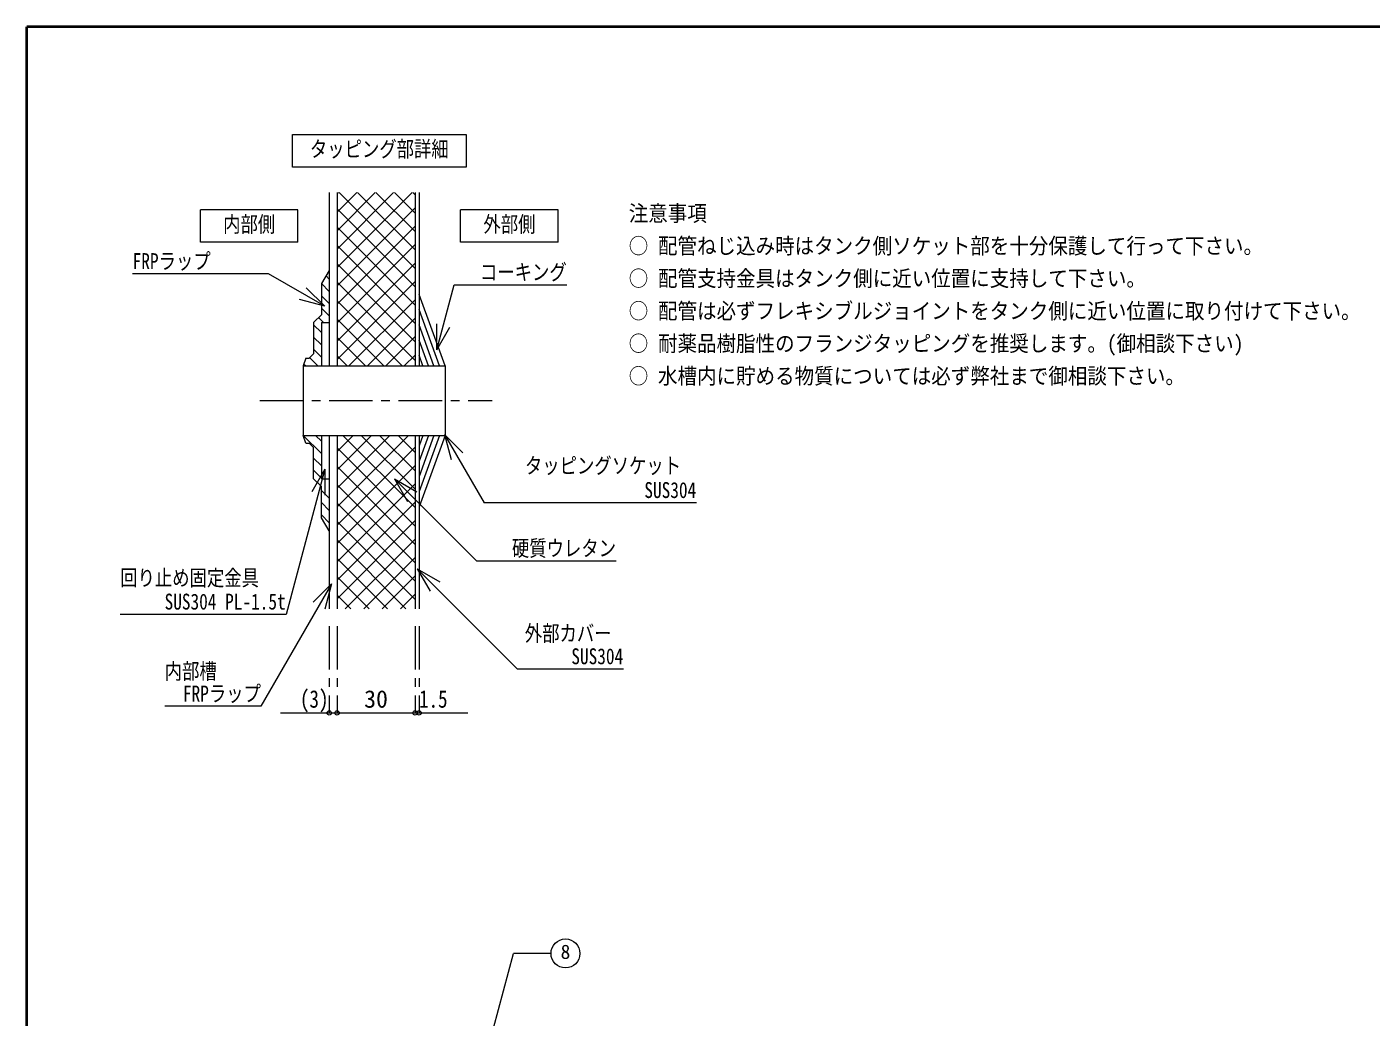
# Model space of a CAD drawing. Units: millimetres at full size, sheet at 1:15; details may follow other scales. Extents: x -3184 to 2891, y -2037 to 2178.
# Drawn here: x -3184 to -860, y 466 to 2178 of the extents above; entities that cross this region are included whole.
import ezdxf
from ezdxf.enums import TextEntityAlignment as Align

# ---------------------------------------------------------------- set-up
doc = ezdxf.new("R2010")
doc.units = ezdxf.units.MM
doc.header["$LTSCALE"] = 15
doc.header["$PDMODE"] = 32
doc.header["$PDSIZE"] = 7.5
doc.linetypes.add('CHAIN1', pattern=[8, 5, -1, 1, -1])
doc.layers.add('0-0', color=7, linetype='Continuous', lineweight=18)
doc.styles.add('ＭＳ ゴシック', font='')
doc.styles.get('ＭＳ ゴシック').set_extended_font_data('MS Gothic')

msp = doc.modelspace()

# ---------------------------------------------------------------- linework, layer by layer
at = {"layer": '0-0', "color": 1, "lineweight": 40}
for p in [(-3184.2, -2037.13), (2890.8, 2177.87)]:
    msp.add_line(p, (-3184.2, 2177.87), dxfattribs=at)
at = {"layer": '0-0'}
for p, q in [((-2661.45, 1891.62), (-2661.45, 1591.62)), ((-2647.95, 1891.62), (-2647.95, 1591.62)), ((-2512.95, 1891.62), (-2512.95, 1591.62)), ((-2506.2, 1891.62), (-2506.2, 1591.62)), ((-2766.33, 1750.88), (-3001.34, 1750.88)), ((-2669.24, 1694.82), (-2766.33, 1750.88)), ((-2661.45, 1756.62), (-2674.95, 1734.12)), ((-2669.24, 1694.82), (-2701.06, 1726.64)), ((-2674.95, 1734.12), (-2674.95, 1680.12)), ((-2475.24, 1619.59), (-2445.13, 1731.96)), ((-2445.13, 1731.96), (-2250.77, 1731.96)), ((-2669.24, 1694.82), (-2712.7, 1706.47)), ((-2461.2, 1591.62), (-2506.2, 1715.26)), ((-2674.95, 1680.12), (-2688.45, 1666.62)), ((-2470.78, 1591.62), (-2506.2, 1688.94)), ((-2688.45, 1666.62), (-2688.45, 1612.62)), ((-2674.95, 1666.62), (-2661.45, 1666.62)), ((-2674.95, 1666.62), (-2674.95, 1591.62)), ((-2480.36, 1591.62), (-2506.2, 1662.63)), ((-2475.24, 1619.59), (-2475.24, 1664.59)), ((-2475.24, 1619.59), (-2452.74, 1658.56)), ((-2489.93, 1591.62), (-2506.2, 1636.31)), ((-2701.95, 1605.12), (-2706.45, 1591.62)), ((-2701.95, 1605.12), (-2695.95, 1605.12)), ((-2695.95, 1605.12), (-2688.45, 1612.62)), ((-2499.51, 1591.62), (-2506.2, 1610)), ((-2706.45, 1591.62), (-2706.45, 1471.62)), ((-2706.45, 1591.62), (-2461.2, 1591.62)), ((-2461.2, 1591.62), (-2461.2, 1471.62)), ((-2701.95, 1458.12), (-2706.45, 1471.62)), ((-2706.45, 1471.62), (-2461.2, 1471.62)), ((-2661.45, 1471.62), (-2661.45, 1171.62)), ((-2647.95, 1471.62), (-2647.95, 1171.62)), ((-2512.95, 1471.62), (-2512.95, 1171.62)), ((-2506.2, 1471.62), (-2506.2, 1171.62)), ((-2461.2, 1471.62), (-2506.2, 1347.98)), ((-2470.78, 1471.62), (-2506.2, 1374.3)), ((-2480.36, 1471.62), (-2506.2, 1400.61)), ((-2489.93, 1471.62), (-2506.2, 1426.93)), ((-2499.51, 1471.62), (-2506.2, 1453.24)), ((-2462.05, 1473.28), (-2450.4, 1429.82)), ((-2462.05, 1473.28), (-2430.23, 1441.46)), ((-2462.05, 1473.28), (-2393.77, 1355.02)), ((-2701.95, 1458.12), (-2695.95, 1458.12)), ((-2695.95, 1458.12), (-2688.45, 1450.62)), ((-2688.45, 1396.62), (-2688.45, 1450.62)), ((-2668.98, 1412.9), (-2736.17, 1162.14)), ((-2668.98, 1412.9), (-2691.48, 1373.93)), ((-2674.95, 1383.12), (-2688.45, 1396.62)), ((-2668.98, 1412.9), (-2668.98, 1367.9)), ((-2548.8, 1396.31), (-2509.83, 1373.81)), ((-2548.8, 1396.31), (-2526.3, 1357.34)), ((-2548.8, 1396.31), (-2406.94, 1254.45)), ((-2674.95, 1329.12), (-2674.95, 1383.12)), ((-2026.62, 1355.02), (-2393.77, 1355.02)), ((-2661.45, 1306.62), (-2674.95, 1329.12)), ((-2509.19, 1240.97), (-2470.22, 1218.47)), ((-2509.19, 1240.97), (-2486.69, 1202)), ((-2509.19, 1240.97), (-2335.82, 1067.6)), ((-2406.94, 1254.45), (-2165.55, 1254.45)), ((-2657.26, 1214.78), (-2779.44, 1003.17)), ((-2657.26, 1214.78), (-2689.08, 1182.96)), ((-2657.26, 1214.78), (-2668.91, 1171.31)), ((-2735.61, 1162.14), (-3022.84, 1162.14)), ((-2152.88, 1067.6), (-2335.82, 1067.6)), ((-2779.44, 1003.17), (-2945.88, 1003.17)), ((-2386.35, 413.59), (-2342.89, 575.79)), ((-2277.92, 575.79), (-2342.89, 575.79))]:
    msp.add_line(p, q, dxfattribs=at)
at = {"layer": '0-0', "color": 4, "lineweight": 9}
for p, q in [((-2647.95, 1761.88), (-2518.22, 1891.62)), ((-2647.95, 1793.7), (-2550.04, 1891.62)), ((-2647.95, 1825.52), (-2581.86, 1891.62)), ((-2647.95, 1857.34), (-2613.68, 1891.62)), ((-2647.95, 1889.16), (-2645.5, 1891.62)), ((-2644.24, 1891.62), (-2512.95, 1760.34)), ((-2612.42, 1891.62), (-2512.95, 1792.15)), ((-2580.6, 1891.62), (-2512.95, 1823.97)), ((-2548.78, 1891.62), (-2512.95, 1855.79)), ((-2516.96, 1891.62), (-2512.95, 1887.61)), ((-2647.95, 1730.06), (-2512.95, 1865.06)), ((-2647.95, 1863.52), (-2512.95, 1728.52)), ((-2647.95, 1698.24), (-2512.95, 1833.24)), ((-2647.95, 1831.7), (-2512.95, 1696.7)), ((-2647.95, 1666.42), (-2512.95, 1801.42)), ((-2647.95, 1799.88), (-2512.95, 1664.88)), ((-2647.95, 1634.6), (-2512.95, 1769.6)), ((-2647.95, 1768.06), (-2512.95, 1633.06)), ((-2667, 1747.38), (-2661.45, 1741.83)), ((-2674.95, 1734.12), (-2661.45, 1720.62)), ((-2647.95, 1602.79), (-2512.95, 1737.79)), ((-2647.95, 1736.24), (-2512.95, 1601.24)), ((-2674.95, 1712.91), (-2661.45, 1699.41)), ((-2647.95, 1704.42), (-2535.16, 1591.62)), ((-2627.3, 1591.62), (-2512.95, 1705.97)), ((-2679.77, 1675.3), (-2671.09, 1666.62)), ((-2674.95, 1691.69), (-2661.45, 1678.19)), ((-2595.48, 1591.62), (-2512.95, 1674.15)), ((-2688.45, 1662.77), (-2674.95, 1649.27)), ((-2647.95, 1672.6), (-2566.98, 1591.62)), ((-2688.45, 1641.55), (-2674.95, 1628.05)), ((-2647.95, 1640.78), (-2598.8, 1591.62)), ((-2563.66, 1591.62), (-2512.95, 1642.33)), ((-2695.2, 1605.87), (-2680.94, 1591.62)), ((-2688.45, 1620.34), (-2674.95, 1606.84)), ((-2647.95, 1608.96), (-2630.62, 1591.62)), ((-2531.84, 1591.62), (-2512.95, 1610.51)), ((-2705.38, 1594.84), (-2702.16, 1591.62)), ((-2706.45, 1471.62), (-2674.95, 1440.12)), ((-2685.24, 1471.62), (-2674.95, 1461.33)), ((-2647.95, 1348.23), (-2524.56, 1471.62)), ((-2647.95, 1380.05), (-2556.38, 1471.62)), ((-2647.95, 1411.87), (-2588.2, 1471.62)), ((-2647.95, 1443.69), (-2620.02, 1471.62)), ((-2637.89, 1471.62), (-2512.95, 1346.68)), ((-2606.07, 1471.62), (-2512.95, 1378.5)), ((-2574.25, 1471.62), (-2512.95, 1410.32)), ((-2542.43, 1471.62), (-2512.95, 1442.14)), ((-2647.95, 1316.41), (-2512.95, 1451.41)), ((-2647.95, 1449.86), (-2512.95, 1314.86)), ((-2688.45, 1432.41), (-2674.95, 1418.91)), ((-2647.95, 1284.59), (-2512.95, 1419.59)), ((-2647.95, 1418.04), (-2512.95, 1283.04)), ((-2688.45, 1411.19), (-2674.95, 1397.69)), ((-2674.95, 1376.48), (-2661.45, 1362.98)), ((-2647.95, 1252.77), (-2512.95, 1387.77)), ((-2647.95, 1386.22), (-2512.95, 1251.22)), ((-2674.95, 1355.27), (-2661.45, 1341.77)), ((-2647.95, 1220.95), (-2512.95, 1355.95)), ((-2647.95, 1354.4), (-2512.95, 1219.4)), ((-2674.95, 1334.05), (-2661.45, 1320.55)), ((-2647.95, 1189.13), (-2512.95, 1324.13)), ((-2647.95, 1322.58), (-2512.95, 1187.58)), ((-2647.95, 1290.76), (-2528.81, 1171.62)), ((-2633.64, 1171.62), (-2512.95, 1292.31)), ((-2647.95, 1258.94), (-2560.63, 1171.62)), ((-2601.82, 1171.62), (-2512.95, 1260.49)), ((-2647.95, 1227.12), (-2592.45, 1171.62)), ((-2570, 1171.62), (-2512.95, 1228.67)), ((-2647.95, 1195.3), (-2624.27, 1171.62)), ((-2538.18, 1171.62), (-2512.95, 1196.85)), ((-2745.83, 991.62), (-2647.95, 991.62)), ((-2647.95, 991.62), (-2512.95, 991.62)), ((-2512.95, 991.62), (-2421.83, 991.62))]:
    msp.add_line(p, q, dxfattribs=at)
at = {"layer": '0-0', "color": 3}
for p, q in [((-2715.45, 1861.62), (-2884.2, 1861.62)), ((-2715.45, 1805.37), (-2715.45, 1861.62)), ((-2265.45, 1861.62), (-2434.2, 1861.62)), ((-2434.2, 1805.37), (-2434.2, 1861.62)), ((-2265.45, 1805.37), (-2265.45, 1861.62)), ((-2265.45, 1805.37), (-2434.2, 1805.37))]:
    msp.add_line(p, q, dxfattribs=at)
at = {"layer": '0-0', "color": 4, "linetype": 'CHAIN1', "lineweight": 9}
for p, q in [((-2781.45, 1531.62), (-2379.45, 1531.62)), ((-2661.45, 1141.62), (-2661.45, 991.62)), ((-2647.95, 1141.62), (-2647.95, 991.62)), ((-2512.95, 1141.62), (-2512.95, 991.62)), ((-2506.2, 1141.62), (-2506.2, 991.62))]:
    msp.add_line(p, q, dxfattribs=at)
at = {"layer": '0-0', "color": 3}
msp.add_lwpolyline([(-2724.83, 1991.62), (-2424.83, 1991.62), (-2424.83, 1935.37), (-2724.83, 1935.37)], close=True, dxfattribs=at)
msp.add_lwpolyline([(-2715.45, 1805.37), (-2884.2, 1805.37), (-2884.2, 1861.62)], dxfattribs=at)
at = {"layer": '0-0'}
msp.add_lwpolyline([(-2674.95, 1471.62), (-2674.95, 1396.62), (-2661.45, 1396.62)], dxfattribs=at)
msp.add_circle((-2252.92, 575.79), 25, dxfattribs=at)
at = {"layer": '0-0', "color": 1}
for p in [(-2661.45, 991.62), (-2647.95, 991.62), (-2512.95, 991.62), (-2506.2, 991.62)]:
    msp.add_point(p, dxfattribs=at)

# ---------------------------------------------------------------- texts
at = {"layer": '0-0', "style": 'ＭＳ ゴシック'}
for s, height, width, p in [('タッピング部詳細', 27.49, 0.8, (-2694.83, 1944.74)), ('注意事項', 27.49, 0.9, (-2143.58, 1833.49)), ('内部側', 27.49, 0.8, (-2844.83, 1814.74)), ('外部側', 27.49, 0.8, (-2394.83, 1814.74)), ('○ 配管ねじ込み時はタンク側ソケット部を十分保護して行って下さい。', 27.49, 0.9, (-2143.58, 1777.24)), ('FRPラップ', 27.49, 0.8, (-3001.34, 1750.88)), ('コーキング', 27.49, 0.8, (-2400.77, 1731.96)), ('○ 配管支持金具はタンク側に近い位置に支持して下さい。', 27.49, 0.9, (-2143.58, 1720.99)), ('○ 配管は必ずフレキシブルジョイントをタンク側に近い位置に取り付けて下さい。', 27.49, 0.9, (-2143.58, 1664.74)), ('○ 耐薬品樹脂性のフランジタッピングを推奨します。(御相談下さい)', 27.49, 0.9, (-2143.58, 1608.49)), ('○ 水槽内に貯める物質については必ず弊社まで御相談下さい。', 27.49, 0.9, (-2143.58, 1552.24)), ('タッピングソケット', 27.49, 0.8, (-2323.03, 1397.35)), ('SUS304', 27.49, 0.8, (-2116.62, 1355.02)), ('硬質ウレタン', 27.49, 0.8, (-2345.55, 1254.45)), ('回り止め固定金具', 27.49, 0.8, (-3022.84, 1203.3)), ('SUS304 PL-1.5t', 27.49, 0.8, (-2946.17, 1162.14)), ('外部カバー', 27.49, 0.8, (-2323.22, 1107.43)), ('SUS304', 27.49, 0.8, (-2242.88, 1067.6)), ('内部槽', 27.49, 0.8, (-2945.88, 1041.93)), ('FRPラップ', 27.49, 0.8, (-2914.44, 1003.17)), ('(3)', 30.24, 0.8, (-2712.08, 991.62)), ('1.5', 30.24, 0.8, (-2506.2, 991.62))]:
    msp.add_text(s, height=height, dxfattribs=dict(at, width=width)).set_placement(p, align=Align.BOTTOM_LEFT)
for s, height, p in [('30', 30.24, (-2601.08, 991.62)), ('8', 24.74, (-2261.36, 558.92))]:
    msp.add_text(s, height=height, dxfattribs=at).set_placement(p, align=Align.BOTTOM_LEFT)

doc.saveas('drawing.dxf')
